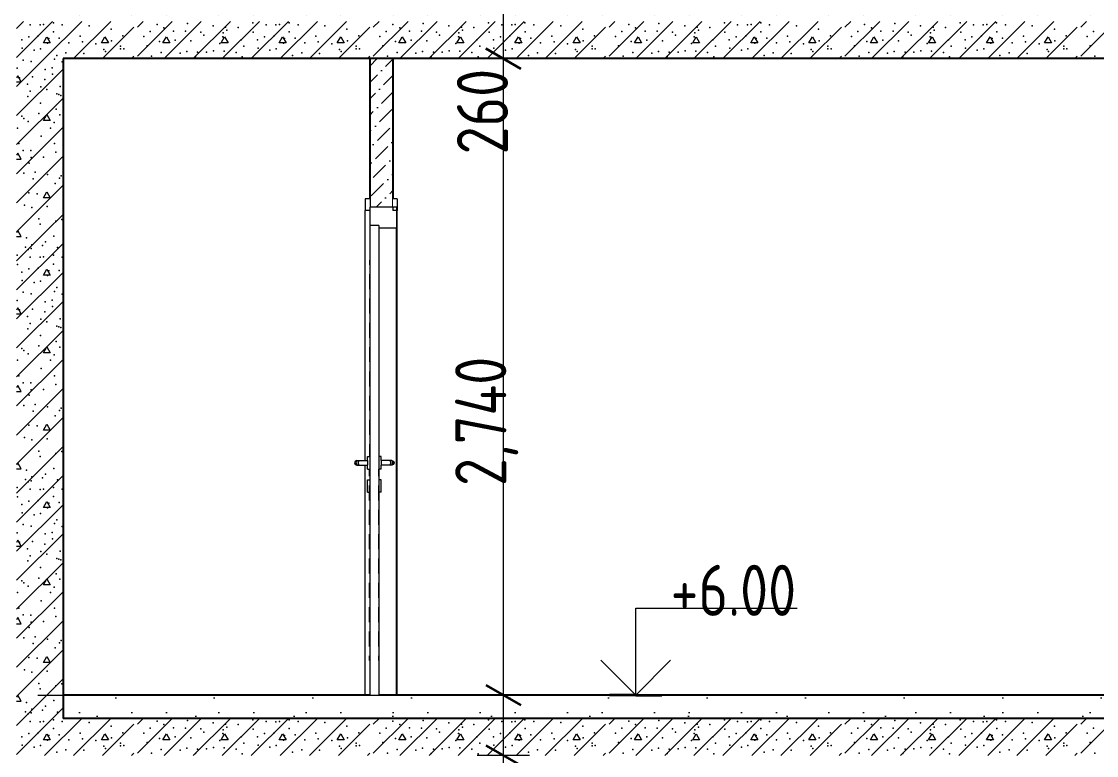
# Model space of a CAD drawing. Header units: millimetres. Extents: x 18162 to 7085488, y 72188 to 247925.
# Drawn here: x 3678250 to 3682878, y 100858 to 104018 of the extents above; entities that cross this region are included whole.
import ezdxf

# ---------------------------------------------------------------- set-up
doc = ezdxf.new("R2010")
doc.units = ezdxf.units.MM
doc.header["$MEASUREMENT"] = 0
doc.linetypes.add('Dot & Dashed', pattern=[670.277762, 317.5, -176.388889, 0, -176.388874])
doc.linetypes.add('Wipeout_Contour', pattern=[1000, 0, -1000])
doc.layers.add('Archicad Doors', color=7, linetype='Continuous')
doc.layers.add('Structural - Bearing', color=7, linetype='Continuous')
doc.styles.add('GENERATED_STYLE_3', font='', dxfattribs={"width": 0.8})
doc.styles.get('GENERATED_STYLE_3').set_extended_font_data('ISOCPEUR MON')
doc.dimstyles.new('GENERATED_STYLE__5', dxfattribs={"dimtxt": 220.000005, "dimasz": 114, "dimexe": 0.18, "dimexo": 150, "dimgap": 0, "dimtad": 1, "dimdec": 0, "dimzin": 0, "dimdsep": 46, "dimtxsty": 'GENERATED_STYLE_3', "dimblk": 'ARROWHEAD_2', "dimblk1": 'ARROWHEAD_2', "dimblk2": 'ARROWHEAD_2', "dimcen": 0.09, "dimclrd": 13, "dimclre": 13, "dimclrt": 13, "dimadec": 0, "dimazin": 0, "dimtfac": 1, "dimtdec": 4, "dimtmove": 0, "dimatfit": 3, "dimfxl": 1, "dimtolj": 1, "dimtzin": 0, "dimarcsym": 0})
pattern_1 = [(0, (3761974.7, 95118), (0, 779.423), [48.75, -401.25]), (0, (3762199.7, 95507.7), (0, 779.423), [48.75, -401.25]), (60, (3761974.7, 95118), (-675, 389.7114), [48.75, -401.25]), (60, (3762424.7, 95118), (-675, 389.7114), [48.75, -401.25]), (120, (3762023.5, 95118), (675, 389.7114), [48.75, -401.25]), (120, (3762473.5, 95118), (675, 389.7114), [48.75, -401.25]), (0, (3761974.73, 95193), (0, 150), [0, -150, 0, -225]), (45, (3762049.73, 95193), (-106.06602, 106.06602), [0, -112.5, 0, -187.5])]

# ---------------------------------------------------------------- blocks, each defined once
blk = doc.blocks.new('*X795', base_point=(3761974.7, 95118))
at = {"layer": 'Structural - Bearing', "color": 7, "linetype": 'Continuous', "lineweight": 9}
for p, q in [((3678229.1, 103862.8), (3678384.3, 104018)), ((3678229.1, 103987.8), (3678259.3, 104018)), ((3678349.3, 103858), (3678509.3, 104018)), ((3678474.3, 103858), (3678634.3, 104018)), ((3678599.3, 103858), (3678734.4, 103993.1)), ((3678749.5, 103993.1), (3678774.4, 104018)), ((3678749.5, 103868.1), (3678899.4, 104018)), ((3678864.4, 103858), (3679024.4, 104018)), ((3678989.4, 103858), (3679149.4, 104018)), ((3679114.4, 103858), (3679274.4, 104018)), ((3679239.4, 103858), (3679399.4, 104018)), ((3679364.4, 103858), (3679524.4, 104018)), ((3679489.4, 103858), (3679649.4, 104018)), ((3679614.4, 103858), (3679749.5, 103993.1)), ((3679764.7, 103993.1), (3679789.5, 104018)), ((3679764.7, 103868.1), (3679914.5, 104018)), ((3679879.5, 103858), (3680039.5, 104018)), ((3680004.5, 103858), (3680164.5, 104018)), ((3680129.5, 103858), (3680289.5, 104018)), ((3680254.5, 103858), (3680414.5, 104018)), ((3680379.5, 103858), (3680539.5, 104018)), ((3680504.5, 103858), (3680664.5, 104018)), ((3680629.5, 103858), (3680764.7, 103993.1)), ((3680779.8, 103993.1), (3680804.6, 104018)), ((3680779.8, 103868.1), (3680929.6, 104018)), ((3680894.6, 103858), (3681054.6, 104018)), ((3681019.6, 103858), (3681179.6, 104018)), ((3681144.6, 103858), (3681304.6, 104018)), ((3681269.6, 103858), (3681429.6, 104018)), ((3681394.6, 103858), (3681554.6, 104018)), ((3681519.6, 103858), (3681679.6, 104018)), ((3681644.6, 103858), (3681779.8, 103993.1)), ((3681794.9, 103993.1), (3681819.8, 104018)), ((3681794.9, 103868.1), (3681944.8, 104018)), ((3681909.8, 103858), (3682069.8, 104018)), ((3682034.8, 103858), (3682194.8, 104018)), ((3682159.8, 103858), (3682319.8, 104018)), ((3682284.8, 103858), (3682444.8, 104018)), ((3682409.8, 103858), (3682569.8, 104018)), ((3682534.8, 103858), (3682694.8, 104018)), ((3682659.8, 103858), (3682794.9, 103993.1)), ((3682810, 103993.1), (3682834.9, 104018)), ((3682810, 103868.1), (3682959.9, 104018)), ((3678344.3, 103925.5), (3678359.4, 103951.5)), ((3678359.4, 103951.5), (3678374.3, 103925.5)), ((3678594.3, 103925.5), (3678609.4, 103951.5)), ((3678609.4, 103951.5), (3678624.3, 103925.5)), ((3678859.4, 103925.5), (3678874.5, 103951.5)), ((3678874.5, 103951.5), (3678889.4, 103925.5)), ((3679109.4, 103925.5), (3679124.5, 103951.5)), ((3679124.5, 103951.5), (3679139.4, 103925.5)), ((3679359.4, 103925.5), (3679374.5, 103951.5)), ((3679374.5, 103951.5), (3679389.4, 103925.5)), ((3679609.4, 103925.5), (3679624.5, 103951.5)), ((3679624.5, 103951.5), (3679639.4, 103925.5)), ((3679874.5, 103925.5), (3679889.7, 103951.5)), ((3679889.7, 103951.5), (3679904.6, 103925.5)), ((3680124.5, 103925.5), (3680139.7, 103951.5)), ((3680139.7, 103951.5), (3680154.6, 103925.5)), ((3680374.5, 103925.5), (3680389.7, 103951.5)), ((3680389.7, 103951.5), (3680404.6, 103925.5)), ((3680624.5, 103925.5), (3680639.7, 103951.5)), ((3680639.7, 103951.5), (3680654.6, 103925.5)), ((3680889.7, 103925.5), (3680904.8, 103951.5)), ((3680904.8, 103951.5), (3680919.7, 103925.5)), ((3681139.7, 103925.5), (3681154.8, 103951.5)), ((3681154.8, 103951.5), (3681169.7, 103925.5)), ((3681389.7, 103925.5), (3681404.8, 103951.5)), ((3681404.8, 103951.5), (3681419.7, 103925.5)), ((3681639.7, 103925.5), (3681654.8, 103951.5)), ((3681654.8, 103951.5), (3681669.7, 103925.5)), ((3681904.8, 103925.5), (3681919.9, 103951.5)), ((3681919.9, 103951.5), (3681934.8, 103925.5)), ((3682154.8, 103925.5), (3682169.9, 103951.5)), ((3682169.9, 103951.5), (3682184.8, 103925.5)), ((3682404.8, 103925.5), (3682419.9, 103951.5)), ((3682419.9, 103951.5), (3682434.8, 103925.5)), ((3682654.8, 103925.5), (3682669.9, 103951.5)), ((3682669.9, 103951.5), (3682684.8, 103925.5)), ((3678374.3, 103925.5), (3678344.3, 103925.5)), ((3678624.3, 103925.5), (3678594.3, 103925.5)), ((3678889.4, 103925.5), (3678859.4, 103925.5)), ((3679139.4, 103925.5), (3679109.4, 103925.5)), ((3679389.4, 103925.5), (3679359.4, 103925.5)), ((3679639.4, 103925.5), (3679609.4, 103925.5)), ((3679904.6, 103925.5), (3679874.5, 103925.5)), ((3680154.6, 103925.5), (3680124.5, 103925.5)), ((3680404.6, 103925.5), (3680374.5, 103925.5)), ((3680654.6, 103925.5), (3680624.5, 103925.5)), ((3680919.7, 103925.5), (3680889.7, 103925.5)), ((3681169.7, 103925.5), (3681139.7, 103925.5)), ((3681419.7, 103925.5), (3681389.7, 103925.5)), ((3681669.7, 103925.5), (3681639.7, 103925.5)), ((3681934.8, 103925.5), (3681904.8, 103925.5)), ((3682184.8, 103925.5), (3682154.8, 103925.5)), ((3682434.8, 103925.5), (3682404.8, 103925.5)), ((3682684.8, 103925.5), (3682654.8, 103925.5)), ((3678724.3, 103858), (3678734.4, 103868.1)), ((3679739.4, 103858), (3679749.5, 103868.1)), ((3680754.5, 103858), (3680764.7, 103868.1)), ((3681769.6, 103858), (3681779.8, 103868.1)), ((3682784.8, 103858), (3682794.9, 103868.1))]:
    blk.add_line(p, q, dxfattribs=at)
for p in [(3678287.9, 104004), (3678330.2, 104003), (3678345.6, 104004.5), (3678387.4, 104012.2), (3678425.6, 104004), (3678541.1, 103999.8), (3678834.2, 104005.3), (3678863.4, 103990.8), (3678964.3, 104009.2), (3679075, 103998.9), (3679129, 103993.7), (3679183.1, 103992.1), (3679246.2, 104012.2), (3679303, 104004), (3679345.3, 104003), (3679360.8, 104004.5), (3679402.5, 104012.2), (3679440.8, 104004), (3679556.2, 103999.8), (3679849.4, 104005.3), (3679878.5, 103990.8), (3679979.4, 104009.2), (3680090.2, 103998.9), (3680144.1, 103993.7), (3680198.2, 103992.1), (3680261.3, 104012.2), (3680318.1, 104004), (3680360.4, 104003), (3680375.9, 104004.5), (3680417.6, 104012.2), (3680455.9, 104004), (3680571.4, 103999.8), (3680864.5, 104005.3), (3680893.7, 103990.8), (3680994.5, 104009.2), (3681105.3, 103998.9), (3681159.2, 103993.7), (3681213.3, 103992.1), (3681276.5, 104012.2), (3681333.2, 104004), (3681375.6, 104003), (3681391, 104004.5), (3681432.7, 104012.2), (3681471, 104004), (3681586.5, 103999.8), (3681879.6, 104005.3), (3681908.8, 103990.8), (3682009.7, 104009.2), (3682120.4, 103998.9), (3682174.4, 103993.7), (3682228.4, 103992.1), (3682291.6, 104012.2), (3682348.4, 104004), (3682390.7, 104003), (3682406.2, 104004.5), (3682447.9, 104012.2), (3682486.1, 104004), (3682601.6, 103999.8), (3678281.4, 103952.5), (3678322.6, 103956.4), (3678367.7, 103944.8), (3678388.1, 103973.7), (3678412.8, 103946.7), (3678502.8, 103954.4), (3678636.2, 103984.4), (3678687.1, 103956.4), (3678777.6, 103953.8), (3678804.6, 103975.3), (3678904.9, 103976.7), (3678956.6, 103976.3), (3679022.3, 103972.4), (3679035.2, 103959), (3679116.3, 103952.5), (3679118.2, 103969), (3679134.1, 103980.1), (3679248, 103972), (3679296.5, 103952.5), (3679337.8, 103956.4), (3679382.8, 103944.8), (3679403.2, 103973.7), (3679428, 103946.7), (3679517.9, 103954.4), (3679651.3, 103984.4), (3679702.2, 103956.4), (3679792.7, 103953.8), (3679819.7, 103975.3), (3679920, 103976.7), (3679971.8, 103976.3), (3680037.4, 103972.4), (3680050.4, 103959), (3680131.4, 103952.5), (3680133.3, 103969), (3680149.2, 103980.1), (3680263.1, 103972), (3680311.7, 103952.5), (3680352.9, 103956.4), (3680397.9, 103944.8), (3680418.3, 103973.7), (3680443.1, 103946.7), (3680533, 103954.4), (3680666.4, 103984.4), (3680717.3, 103956.4), (3680807.8, 103953.8), (3680834.9, 103975.3), (3680935.2, 103976.7), (3680986.9, 103976.3), (3681052.6, 103972.4), (3681065.5, 103959), (3681146.5, 103952.5), (3681148.4, 103969), (3681164.3, 103980.1), (3681278.2, 103972), (3681326.8, 103952.5), (3681368, 103956.4), (3681413.1, 103944.8), (3681433.5, 103973.7), (3681458.2, 103946.7), (3681548.1, 103954.4), (3681681.5, 103984.4), (3681732.4, 103956.4), (3681822.9, 103953.8), (3681850, 103975.3), (3681950.3, 103976.7), (3682002, 103976.3), (3682067.7, 103972.4), (3682080.6, 103959), (3682161.6, 103952.5), (3682163.5, 103969), (3682179.4, 103980.1), (3682293.3, 103972), (3682341.9, 103952.5), (3682383.1, 103956.4), (3682428.2, 103944.8), (3682448.6, 103973.7), (3682473.3, 103946.7), (3682563.3, 103954.4), (3682696.7, 103984.4), (3682747.6, 103956.4), (3682838.1, 103953.8), (3682865.1, 103975.3), (3678251.8, 103938.4), (3678253.5, 103903.2), (3678304.2, 103894.4), (3678331.8, 103900.4), (3678362.5, 103924.2), (3678454.5, 103925.5), (3678512.4, 103929.8), (3678570.7, 103922.4), (3678604.6, 103897.8), (3678638.1, 103934.5), (3678676.3, 103911.8), (3678676.5, 103900), (3678690.3, 103901), (3678790.6, 103913.3), (3678844.5, 103931.9), (3678912.1, 103937.7), (3678979.7, 103934.5), (3679104.3, 103922.6), (3679195.4, 103939), (3679207.7, 103911.3), (3679266.9, 103938.4), (3679268.6, 103903.2), (3679319.3, 103894.4), (3679347, 103900.4), (3679377.7, 103924.2), (3679469.6, 103925.5), (3679527.5, 103929.8), (3679585.9, 103922.4), (3679619.7, 103897.8), (3679653.2, 103934.5), (3679691.5, 103911.8), (3679691.6, 103900), (3679705.4, 103901), (3679805.7, 103913.3), (3679859.7, 103931.9), (3679927.3, 103937.7), (3679994.9, 103934.5), (3680119.4, 103922.6), (3680210.5, 103939), (3680222.8, 103911.3), (3680282, 103938.4), (3680283.8, 103903.2), (3680334.5, 103894.4), (3680362.1, 103900.4), (3680392.8, 103924.2), (3680484.7, 103925.5), (3680542.7, 103929.8), (3680601, 103922.4), (3680634.9, 103897.8), (3680668.4, 103934.5), (3680706.6, 103911.8), (3680706.7, 103900), (3680720.5, 103901), (3680820.8, 103913.3), (3680874.8, 103931.9), (3680942.4, 103937.7), (3681010, 103934.5), (3681134.5, 103922.6), (3681225.7, 103939), (3681237.9, 103911.3), (3681297.2, 103938.4), (3681298.9, 103903.2), (3681349.6, 103894.4), (3681377.2, 103900.4), (3681407.9, 103924.2), (3681499.8, 103925.5), (3681557.8, 103929.8), (3681616.1, 103922.4), (3681650, 103897.8), (3681683.5, 103934.5), (3681721.7, 103911.8), (3681721.9, 103900), (3681735.6, 103901), (3681835.9, 103913.3), (3681889.9, 103931.9), (3681957.5, 103937.7), (3682025.1, 103934.5), (3682149.6, 103922.6), (3682240.8, 103939), (3682253.1, 103911.3), (3682312.3, 103938.4), (3682314, 103903.2), (3682364.7, 103894.4), (3682392.3, 103900.4), (3682423, 103924.2), (3682515, 103925.5), (3682572.9, 103929.8), (3682631.2, 103922.4), (3682665.1, 103897.8), (3682698.6, 103934.5), (3682736.8, 103911.8), (3682737, 103900), (3682750.8, 103901), (3682851.1, 103913.3), (3678402, 103872.3), (3678441.5, 103882.4), (3678518.7, 103880.9), (3678611.4, 103888.6), (3678810.6, 103868.5), (3678852.1, 103884), (3678933, 103881.3), (3678961.7, 103889.4), (3678999.2, 103867), (3679008.4, 103885.5), (3679046.3, 103886.5), (3679076.3, 103892), (3679122.7, 103890.7), (3679173.8, 103885.2), (3679200.4, 103865.7), (3679417.2, 103872.3), (3679456.6, 103882.4), (3679533.8, 103880.9), (3679626.6, 103888.6), (3679825.8, 103868.5), (3679867.2, 103884), (3679948.1, 103881.3), (3679976.8, 103889.4), (3680014.3, 103867), (3680023.6, 103885.5), (3680061.4, 103886.5), (3680091.5, 103892), (3680137.8, 103890.7), (3680188.9, 103885.2), (3680215.5, 103865.7), (3680432.3, 103872.3), (3680471.7, 103882.4), (3680549, 103880.9), (3680641.7, 103888.6), (3680840.9, 103868.5), (3680882.3, 103884), (3680963.2, 103881.3), (3680992, 103889.4), (3681029.4, 103867), (3681038.7, 103885.5), (3681076.5, 103886.5), (3681106.6, 103892), (3681152.9, 103890.7), (3681204, 103885.2), (3681230.6, 103865.7), (3681447.4, 103872.3), (3681486.8, 103882.4), (3681564.1, 103880.9), (3681656.8, 103888.6), (3681856, 103868.5), (3681897.4, 103884), (3681978.3, 103881.3), (3682007.1, 103889.4), (3682044.5, 103867), (3682053.8, 103885.5), (3682091.7, 103886.5), (3682121.7, 103892), (3682168.1, 103890.7), (3682219.2, 103885.2), (3682245.7, 103865.7), (3682462.5, 103872.3), (3682502, 103882.4), (3682579.2, 103880.9), (3682671.9, 103888.6), (3682871.1, 103868.5)]:
    blk.add_point(p, dxfattribs=at)
blk = doc.blocks.new('*X988', base_point=(3761974.7, 95118))
at = {"layer": 'Structural - Bearing', "color": 7, "linetype": 'Continuous', "lineweight": 9}
for p, q in [((3678229.1, 100862.7), (3678384.3, 101018)), ((3678229.1, 100987.7), (3678259.3, 101018)), ((3678349.3, 100858), (3678509.3, 101018)), ((3678474.3, 100858), (3678634.3, 101018)), ((3678599.3, 100858), (3678734.4, 100993.1)), ((3678749.5, 100993.1), (3678774.4, 101018)), ((3678749.5, 100868.1), (3678899.4, 101018)), ((3678864.4, 100858), (3679024.4, 101018)), ((3678989.4, 100858), (3679149.4, 101018)), ((3679114.4, 100858), (3679274.4, 101018)), ((3679239.4, 100858), (3679399.4, 101018)), ((3679364.4, 100858), (3679524.4, 101018)), ((3679489.4, 100858), (3679649.4, 101018)), ((3679614.4, 100858), (3679749.5, 100993.1)), ((3679764.7, 100993.1), (3679789.6, 101018)), ((3679764.7, 100868.1), (3679914.6, 101018)), ((3679879.6, 100858), (3680039.6, 101018)), ((3680004.6, 100858), (3680164.6, 101018)), ((3680129.6, 100858), (3680289.6, 101018)), ((3680254.6, 100858), (3680414.6, 101018)), ((3680379.6, 100858), (3680539.6, 101018)), ((3680504.6, 100858), (3680664.6, 101018)), ((3680629.6, 100858), (3680764.7, 100993.1)), ((3680779.8, 100993.1), (3680804.7, 101018)), ((3680779.8, 100868.1), (3680929.7, 101018)), ((3680894.7, 100858), (3681054.7, 101018)), ((3681019.7, 100858), (3681179.7, 101018)), ((3681144.7, 100858), (3681304.7, 101018)), ((3681269.7, 100858), (3681429.7, 101018)), ((3681394.7, 100858), (3681554.7, 101018)), ((3681519.7, 100858), (3681679.7, 101018)), ((3681644.7, 100858), (3681779.8, 100993.1)), ((3681794.9, 100993.1), (3681819.8, 101018)), ((3681794.9, 100868.1), (3681944.8, 101018)), ((3681909.8, 100858), (3682069.8, 101018)), ((3682034.8, 100858), (3682194.8, 101018)), ((3682159.8, 100858), (3682319.8, 101018)), ((3682284.8, 100858), (3682444.8, 101018)), ((3682409.8, 100858), (3682569.8, 101018)), ((3682534.8, 100858), (3682694.8, 101018)), ((3682659.8, 100858), (3682794.9, 100993.1)), ((3682810, 100993.1), (3682834.9, 101018)), ((3682810, 100868.1), (3682959.9, 101018)), ((3678344.3, 100925.4), (3678359.4, 100951.4)), ((3678359.4, 100951.4), (3678374.3, 100925.4)), ((3678594.3, 100925.4), (3678609.4, 100951.4)), ((3678609.4, 100951.4), (3678624.3, 100925.4)), ((3678859.4, 100925.4), (3678874.5, 100951.4)), ((3678874.5, 100951.4), (3678889.4, 100925.4)), ((3679109.4, 100925.4), (3679124.5, 100951.4)), ((3679124.5, 100951.4), (3679139.4, 100925.4)), ((3679359.4, 100925.4), (3679374.5, 100951.4)), ((3679374.5, 100951.4), (3679389.4, 100925.4)), ((3679609.4, 100925.4), (3679624.5, 100951.4)), ((3679624.5, 100951.4), (3679639.4, 100925.4)), ((3679874.5, 100925.4), (3679889.7, 100951.4)), ((3679889.7, 100951.4), (3679904.6, 100925.4)), ((3680124.5, 100925.4), (3680139.7, 100951.4)), ((3680139.7, 100951.4), (3680154.6, 100925.4)), ((3680374.5, 100925.4), (3680389.7, 100951.4)), ((3680389.7, 100951.4), (3680404.6, 100925.4)), ((3680624.5, 100925.4), (3680639.7, 100951.4)), ((3680639.7, 100951.4), (3680654.6, 100925.4)), ((3680889.7, 100925.4), (3680904.8, 100951.4)), ((3680904.8, 100951.4), (3680919.7, 100925.4)), ((3681139.7, 100925.4), (3681154.8, 100951.4)), ((3681154.8, 100951.4), (3681169.7, 100925.4)), ((3681389.7, 100925.4), (3681404.8, 100951.4)), ((3681404.8, 100951.4), (3681419.7, 100925.4)), ((3681639.7, 100925.4), (3681654.8, 100951.4)), ((3681654.8, 100951.4), (3681669.7, 100925.4)), ((3681904.8, 100925.4), (3681919.9, 100951.4)), ((3681919.9, 100951.4), (3681934.8, 100925.4)), ((3682154.8, 100925.4), (3682169.9, 100951.4)), ((3682169.9, 100951.4), (3682184.8, 100925.4)), ((3682404.8, 100925.4), (3682419.9, 100951.4)), ((3682419.9, 100951.4), (3682434.8, 100925.4)), ((3682654.8, 100925.4), (3682669.9, 100951.4)), ((3682669.9, 100951.4), (3682684.8, 100925.4)), ((3678374.3, 100925.4), (3678344.3, 100925.4)), ((3678624.3, 100925.4), (3678594.3, 100925.4)), ((3678889.4, 100925.4), (3678859.4, 100925.4)), ((3679139.4, 100925.4), (3679109.4, 100925.4)), ((3679389.4, 100925.4), (3679359.4, 100925.4)), ((3679639.4, 100925.4), (3679609.4, 100925.4)), ((3679904.6, 100925.4), (3679874.5, 100925.4)), ((3680154.6, 100925.4), (3680124.5, 100925.4)), ((3680404.6, 100925.4), (3680374.5, 100925.4)), ((3680654.6, 100925.4), (3680624.5, 100925.4)), ((3680919.7, 100925.4), (3680889.7, 100925.4)), ((3681169.7, 100925.4), (3681139.7, 100925.4)), ((3681419.7, 100925.4), (3681389.7, 100925.4)), ((3681669.7, 100925.4), (3681639.7, 100925.4)), ((3681934.8, 100925.4), (3681904.8, 100925.4)), ((3682184.8, 100925.4), (3682154.8, 100925.4)), ((3682434.8, 100925.4), (3682404.8, 100925.4)), ((3682684.8, 100925.4), (3682654.8, 100925.4)), ((3678724.3, 100858), (3678734.4, 100868.1)), ((3679739.4, 100858), (3679749.5, 100868.1)), ((3680754.6, 100858), (3680764.7, 100868.1)), ((3681769.7, 100858), (3681779.8, 100868.1)), ((3682784.8, 100858), (3682794.9, 100868.1))]:
    blk.add_line(p, q, dxfattribs=at)
for p in [(3678287.9, 101004), (3678330.2, 101002.9), (3678345.6, 101004.4), (3678387.4, 101012.2), (3678425.6, 101004), (3678541.1, 100999.8), (3678636.2, 100984.4), (3678834.2, 101005.3), (3678863.4, 100990.8), (3678964.3, 101009.1), (3679075, 100998.8), (3679129, 100993.6), (3679134.1, 100980.1), (3679183.1, 100992.1), (3679246.2, 101012.1), (3679303, 101004), (3679345.3, 101002.9), (3679360.8, 101004.4), (3679402.5, 101012.2), (3679440.8, 101004), (3679556.2, 100999.8), (3679651.3, 100984.4), (3679849.4, 101005.3), (3679878.5, 100990.8), (3679979.4, 101009.1), (3680090.2, 100998.8), (3680144.1, 100993.6), (3680149.2, 100980.1), (3680198.2, 100992.1), (3680261.3, 101012.1), (3680318.1, 101004), (3680360.4, 101002.9), (3680375.9, 101004.4), (3680417.6, 101012.2), (3680455.9, 101004), (3680571.4, 100999.8), (3680666.4, 100984.4), (3680864.5, 101005.3), (3680893.7, 100990.8), (3680994.5, 101009.1), (3681105.3, 100998.8), (3681159.2, 100993.6), (3681164.3, 100980.1), (3681213.3, 100992.1), (3681276.5, 101012.1), (3681333.2, 101004), (3681375.6, 101002.9), (3681391, 101004.4), (3681432.7, 101012.2), (3681471, 101004), (3681586.5, 100999.8), (3681681.5, 100984.4), (3681879.6, 101005.3), (3681908.8, 100990.8), (3682009.7, 101009.1), (3682120.4, 100998.8), (3682174.4, 100993.6), (3682179.4, 100980.1), (3682228.4, 100992.1), (3682291.6, 101012.1), (3682348.4, 101004), (3682390.7, 101002.9), (3682406.2, 101004.4), (3682447.9, 101012.2), (3682486.1, 101004), (3682601.6, 100999.8), (3682696.7, 100984.4), (3678251.8, 100938.3), (3678281.4, 100952.5), (3678322.6, 100956.3), (3678367.7, 100944.7), (3678388.1, 100973.7), (3678412.8, 100946.6), (3678502.8, 100954.4), (3678638.1, 100934.4), (3678687.1, 100956.3), (3678777.6, 100953.8), (3678804.6, 100975.2), (3678844.5, 100931.9), (3678904.9, 100976.6), (3678912.1, 100937.7), (3678956.6, 100976.3), (3678979.7, 100934.4), (3679022.3, 100972.4), (3679035.2, 100958.9), (3679116.3, 100952.5), (3679118.2, 100968.9), (3679195.4, 100939), (3679248, 100972), (3679266.9, 100938.3), (3679296.5, 100952.5), (3679337.8, 100956.3), (3679382.8, 100944.7), (3679403.2, 100973.7), (3679428, 100946.6), (3679517.9, 100954.4), (3679653.2, 100934.4), (3679702.2, 100956.3), (3679792.7, 100953.8), (3679819.7, 100975.2), (3679859.7, 100931.9), (3679920, 100976.6), (3679927.3, 100937.7), (3679971.8, 100976.3), (3679994.9, 100934.4), (3680037.4, 100972.4), (3680050.4, 100958.9), (3680131.4, 100952.5), (3680133.3, 100968.9), (3680210.5, 100939), (3680263.1, 100972), (3680282, 100938.3), (3680311.7, 100952.5), (3680352.9, 100956.3), (3680397.9, 100944.7), (3680418.3, 100973.7), (3680443.1, 100946.6), (3680533, 100954.4), (3680668.4, 100934.4), (3680717.3, 100956.3), (3680807.8, 100953.8), (3680834.9, 100975.2), (3680874.8, 100931.9), (3680935.2, 100976.6), (3680942.4, 100937.7), (3680986.9, 100976.3), (3681010, 100934.4), (3681052.6, 100972.4), (3681065.5, 100958.9), (3681146.5, 100952.5), (3681148.4, 100968.9), (3681225.7, 100939), (3681278.2, 100972), (3681297.2, 100938.3), (3681326.8, 100952.5), (3681368, 100956.3), (3681413.1, 100944.7), (3681433.5, 100973.7), (3681458.2, 100946.6), (3681548.1, 100954.4), (3681683.5, 100934.4), (3681732.4, 100956.3), (3681822.9, 100953.8), (3681850, 100975.2), (3681889.9, 100931.9), (3681950.3, 100976.6), (3681957.5, 100937.7), (3682002, 100976.3), (3682025.1, 100934.4), (3682067.7, 100972.4), (3682080.6, 100958.9), (3682161.6, 100952.5), (3682163.5, 100968.9), (3682240.8, 100939), (3682293.3, 100972), (3682312.3, 100938.3), (3682341.9, 100952.5), (3682383.1, 100956.3), (3682428.2, 100944.7), (3682448.6, 100973.7), (3682473.3, 100946.6), (3682563.3, 100954.4), (3682698.6, 100934.4), (3682747.6, 100956.3), (3682838.1, 100953.8), (3682865.1, 100975.2), (3678253.5, 100903.2), (3678304.2, 100894.3), (3678331.8, 100900.4), (3678362.5, 100924.1), (3678454.5, 100925.4), (3678512.4, 100929.7), (3678570.7, 100922.4), (3678604.6, 100897.7), (3678611.4, 100888.6), (3678676.3, 100911.7), (3678676.5, 100900), (3678690.3, 100900.9), (3678790.6, 100913.3), (3678961.7, 100889.4), (3679008.4, 100885.5), (3679046.3, 100886.4), (3679076.3, 100891.9), (3679104.3, 100922.5), (3679122.7, 100890.7), (3679207.7, 100911.3), (3679268.6, 100903.2), (3679319.3, 100894.3), (3679347, 100900.4), (3679377.7, 100924.1), (3679469.6, 100925.4), (3679527.5, 100929.7), (3679585.9, 100922.4), (3679619.7, 100897.7), (3679626.6, 100888.6), (3679691.5, 100911.7), (3679691.6, 100900), (3679705.4, 100900.9), (3679805.7, 100913.3), (3679976.8, 100889.4), (3680023.6, 100885.5), (3680061.4, 100886.4), (3680091.5, 100891.9), (3680119.4, 100922.5), (3680137.8, 100890.7), (3680222.8, 100911.3), (3680283.8, 100903.2), (3680334.5, 100894.3), (3680362.1, 100900.4), (3680392.8, 100924.1), (3680484.7, 100925.4), (3680542.7, 100929.7), (3680601, 100922.4), (3680634.9, 100897.7), (3680641.7, 100888.6), (3680706.6, 100911.7), (3680706.7, 100900), (3680720.5, 100900.9), (3680820.8, 100913.3), (3680992, 100889.4), (3681038.7, 100885.5), (3681076.5, 100886.4), (3681106.6, 100891.9), (3681134.5, 100922.5), (3681152.9, 100890.7), (3681237.9, 100911.3), (3681298.9, 100903.2), (3681349.6, 100894.3), (3681377.2, 100900.4), (3681407.9, 100924.1), (3681499.8, 100925.4), (3681557.8, 100929.7), (3681616.1, 100922.4), (3681650, 100897.7), (3681656.8, 100888.6), (3681721.7, 100911.7), (3681721.9, 100900), (3681735.6, 100900.9), (3681835.9, 100913.3), (3682007.1, 100889.4), (3682053.8, 100885.5), (3682091.7, 100886.4), (3682121.7, 100891.9), (3682149.6, 100922.5), (3682168.1, 100890.7), (3682253.1, 100911.3), (3682314, 100903.2), (3682364.7, 100894.3), (3682392.3, 100900.4), (3682423, 100924.1), (3682515, 100925.4), (3682572.9, 100929.7), (3682631.2, 100922.4), (3682665.1, 100897.7), (3682671.9, 100888.6), (3682736.8, 100911.7), (3682737, 100900), (3682750.8, 100900.9), (3682851.1, 100913.3), (3678402, 100872.3), (3678441.5, 100882.4), (3678518.7, 100880.8), (3678810.6, 100868.5), (3678852.1, 100883.9), (3678933, 100881.3), (3678999.2, 100866.9), (3679173.8, 100885.2), (3679200.4, 100865.7), (3679417.2, 100872.3), (3679456.6, 100882.4), (3679533.8, 100880.8), (3679825.8, 100868.5), (3679867.2, 100883.9), (3679948.1, 100881.3), (3680014.3, 100866.9), (3680188.9, 100885.2), (3680215.5, 100865.7), (3680432.3, 100872.3), (3680471.7, 100882.4), (3680549, 100880.8), (3680840.9, 100868.5), (3680882.3, 100883.9), (3680963.2, 100881.3), (3681029.4, 100866.9), (3681204, 100885.2), (3681230.6, 100865.7), (3681447.4, 100872.3), (3681486.8, 100882.4), (3681564.1, 100880.8), (3681856, 100868.5), (3681897.4, 100883.9), (3681978.3, 100881.3), (3682044.5, 100866.9), (3682219.2, 100885.2), (3682245.7, 100865.7), (3682462.5, 100872.3), (3682502, 100882.4), (3682579.2, 100880.8), (3682871.1, 100868.5)]:
    blk.add_point(p, dxfattribs=at)
blk = doc.blocks.new('*X990', base_point=(3761974.7, 95118))
at = {"layer": 'Structural - Bearing', "color": 7, "linetype": 'Continuous', "lineweight": 9}
for p, q in [((3678229.1, 103737.8), (3678349.3, 103858)), ((3678229.1, 103612.8), (3678429.1, 103812.8)), ((3678234.4, 103784.8), (3678229.1, 103775.5)), ((3678229.1, 103758.8), (3678249.5, 103758.8)), ((3678249.5, 103758.8), (3678234.4, 103784.8)), ((3678229.1, 103487.8), (3678429.1, 103687.8)), ((3678344.3, 103592.2), (3678359.4, 103618.2)), ((3678359.4, 103618.2), (3678374.3, 103592.1)), ((3678374.3, 103592.1), (3678344.3, 103592.2)), ((3678229.1, 103362.8), (3678429.1, 103562.8)), ((3678234.4, 103451.5), (3678229.1, 103442.2)), ((3678229.1, 103237.8), (3678429.1, 103437.8)), ((3678249.5, 103425.5), (3678234.4, 103451.5)), ((3678229.1, 103425.5), (3678249.5, 103425.5)), ((3678234.4, 103118.1), (3678429.1, 103312.8)), ((3678344.3, 103258.8), (3678359.4, 103284.8)), ((3678374.3, 103258.8), (3678344.3, 103258.8)), ((3678359.4, 103284.8), (3678374.3, 103258.8)), ((3678359.4, 103118.1), (3678429.1, 103187.8)), ((3678229.1, 102987.8), (3678359.4, 103118.1)), ((3678229.1, 103112.8), (3678234.4, 103118.1)), ((3678234.4, 103118.1), (3678229.1, 103108.8)), ((3678249.5, 103092.1), (3678234.4, 103118.1)), ((3678229.1, 103092.1), (3678249.5, 103092.1)), ((3678229.1, 102862.8), (3678429.1, 103062.8)), ((3678229.1, 102737.8), (3678429.1, 102937.8)), ((3678344.3, 102925.5), (3678359.4, 102951.5)), ((3678374.3, 102925.4), (3678344.3, 102925.5)), ((3678359.4, 102951.5), (3678374.3, 102925.4)), ((3678229.1, 102612.8), (3678429.1, 102812.8)), ((3678234.4, 102784.8), (3678229.1, 102775.5)), ((3678249.5, 102758.8), (3678234.4, 102784.8)), ((3678229.1, 102758.8), (3678249.5, 102758.8)), ((3678229.1, 102487.8), (3678429.1, 102687.8)), ((3678344.3, 102592.1), (3678359.4, 102618.1)), ((3678359.4, 102618.1), (3678374.3, 102592.1)), ((3678229.1, 102362.8), (3678429.1, 102562.8)), ((3678374.3, 102592.1), (3678344.3, 102592.1)), ((3678234.4, 102451.5), (3678229.1, 102442.1)), ((3678229.1, 102237.8), (3678429.1, 102437.8)), ((3678229.1, 102425.4), (3678249.5, 102425.5)), ((3678249.5, 102425.5), (3678234.4, 102451.5)), ((3678234.4, 102118.1), (3678429.1, 102312.8)), ((3678344.3, 102258.8), (3678359.4, 102284.8)), ((3678359.4, 102284.8), (3678374.3, 102258.8)), ((3678374.3, 102258.8), (3678344.3, 102258.8)), ((3678359.4, 102118.1), (3678429.1, 102187.8)), ((3678229.1, 101987.8), (3678359.4, 102118.1)), ((3678229.1, 102112.8), (3678234.4, 102118.1)), ((3678234.4, 102118.1), (3678229.1, 102108.8)), ((3678229.1, 102092.1), (3678249.5, 102092.1)), ((3678249.5, 102092.1), (3678234.4, 102118.1)), ((3678229.1, 101862.8), (3678429.1, 102062.8)), ((3678344.3, 101925.5), (3678359.4, 101951.5)), ((3678359.4, 101951.5), (3678374.3, 101925.4)), ((3678229.1, 101737.8), (3678429.1, 101937.8)), ((3678374.3, 101925.4), (3678344.3, 101925.5)), ((3678229.1, 101612.8), (3678429.1, 101812.8)), ((3678234.4, 101784.8), (3678229.1, 101775.5)), ((3678249.5, 101758.8), (3678234.4, 101784.8)), ((3678229.1, 101758.8), (3678249.5, 101758.8)), ((3678229.1, 101487.8), (3678429.1, 101687.8)), ((3678344.3, 101592.1), (3678359.4, 101618.1)), ((3678374.3, 101592.1), (3678344.3, 101592.1)), ((3678359.4, 101618.1), (3678374.3, 101592.1)), ((3678229.1, 101362.8), (3678429.1, 101562.8)), ((3678234.4, 101451.5), (3678229.1, 101442.1)), ((3678249.5, 101425.5), (3678234.4, 101451.5)), ((3678229.1, 101237.8), (3678429.1, 101437.8)), ((3678229.1, 101425.4), (3678249.5, 101425.5)), ((3678234.4, 101118.1), (3678429.1, 101312.8)), ((3678344.3, 101258.8), (3678359.4, 101284.8)), ((3678374.3, 101258.8), (3678344.3, 101258.8)), ((3678359.4, 101284.8), (3678374.3, 101258.8)), ((3678359.4, 101118.1), (3678429.1, 101187.8)), ((3678229.1, 101112.7), (3678234.4, 101118.1)), ((3678234.4, 101118.1), (3678229.1, 101108.8)), ((3678249.5, 101092.1), (3678234.4, 101118.1)), ((3678259.3, 101018), (3678359.4, 101118.1)), ((3678229.1, 101092.1), (3678249.5, 101092.1)), ((3678384.3, 101018), (3678429.1, 101062.7))]:
    blk.add_line(p, q, dxfattribs=at)
for p in [(3678256.9, 103852.1), (3678392, 103856.1), (3678231.3, 103816.6), (3678292, 103845.5), (3678352.5, 103811.7), (3678382.6, 103818.2), (3678426, 103843.8), (3678241.5, 103776.1), (3678298.2, 103780), (3678350.3, 103768.1), (3678383.1, 103791.6), (3678276.3, 103747.8), (3678287.4, 103717.8), (3678333.6, 103736.6), (3678360, 103724.6), (3678416.6, 103737.5), (3678277.7, 103695.4), (3678332.1, 103666.8), (3678402.8, 103706.3), (3678411, 103703.6), (3678419.8, 103700.1), (3678325.2, 103621.6), (3678399.5, 103640), (3678415.2, 103616.6), (3678251, 103610.4), (3678260.8, 103601), (3678279.5, 103587.4), (3678390.5, 103582.6), (3678232.8, 103559.4), (3678334.3, 103524.1), (3678375, 103559.5), (3678239, 103493), (3678391.7, 103492.9), (3678257.5, 103463.1), (3678290, 103462.1), (3678292, 103432.2), (3678345.6, 103434.3), (3678398.2, 103455.9), (3678283.6, 103408.7), (3678260.7, 103364.7), (3678300.8, 103340), (3678309.1, 103369.2), (3678362.6, 103358.6), (3678413.8, 103343.6), (3678421.4, 103353.3), (3678395.7, 103321), (3678282.3, 103279.7), (3678317.8, 103276.7), (3678263.7, 103227.2), (3678295.2, 103217.5), (3678295.2, 103217.5), (3678361.1, 103221), (3678325.6, 103168.5), (3678398.1, 103158.2), (3678423.5, 103166.2), (3678330.2, 103145.3), (3678272.5, 103086.4), (3678353.5, 103069.7), (3678389.6, 103094.1), (3678266.8, 103046.2), (3678279.2, 103036.9), (3678292.6, 103041), (3678294.7, 103057), (3678340.6, 103053), (3678404.6, 103044.9), (3678231.1, 103012.1), (3678232.8, 102972), (3678287.9, 103004), (3678330.2, 103002.9), (3678345.6, 103004.5), (3678387.4, 103012.2), (3678388.1, 102973.7), (3678425.6, 103004), (3678251.8, 102938.3), (3678281.4, 102952.5), (3678322.6, 102956.4), (3678362.5, 102924.2), (3678367.7, 102944.8), (3678412.8, 102946.7), (3678253.5, 102903.2), (3678304.2, 102894.3), (3678331.8, 102900.4), (3678256.9, 102852.1), (3678292, 102845.5), (3678392, 102856.1), (3678402, 102872.3), (3678426, 102843.8), (3678231.3, 102816.6), (3678352.5, 102811.7), (3678382.6, 102818.1), (3678383.1, 102791.5), (3678241.5, 102776.1), (3678276.3, 102747.8), (3678298.2, 102779.9), (3678333.6, 102736.6), (3678350.3, 102768), (3678416.6, 102737.4), (3678277.7, 102695.4), (3678287.4, 102717.8), (3678360, 102724.6), (3678402.8, 102706.2), (3678411, 102703.6), (3678419.8, 102700.1), (3678332.1, 102666.8), (3678251, 102610.4), (3678260.8, 102600.9), (3678325.2, 102621.6), (3678399.5, 102640), (3678415.2, 102616.6), (3678232.8, 102559.4), (3678279.5, 102587.4), (3678375, 102559.5), (3678390.5, 102582.6), (3678334.3, 102524.1), (3678239, 102493), (3678257.5, 102463.1), (3678290, 102462.1), (3678391.7, 102492.9), (3678292, 102432.2), (3678345.6, 102434.3), (3678398.2, 102455.9), (3678283.6, 102408.7), (3678309.1, 102369.2), (3678260.7, 102364.7), (3678300.8, 102340), (3678362.6, 102358.5), (3678395.7, 102320.9), (3678413.8, 102343.6), (3678421.4, 102353.2), (3678282.3, 102279.7), (3678317.8, 102276.6), (3678263.7, 102227.2), (3678295.2, 102217.5), (3678295.2, 102217.5), (3678361.1, 102221), (3678325.6, 102168.5), (3678330.2, 102145.3), (3678398.1, 102158.2), (3678423.5, 102166.2), (3678389.6, 102094.1), (3678266.8, 102046.2), (3678272.5, 102086.4), (3678294.7, 102057), (3678340.6, 102052.9), (3678353.5, 102069.7), (3678404.6, 102044.9), (3678231.1, 102012.1), (3678279.2, 102036.9), (3678287.9, 102004), (3678292.6, 102041), (3678330.2, 102002.9), (3678345.6, 102004.5), (3678387.4, 102012.2), (3678425.6, 102004), (3678232.8, 101972), (3678281.4, 101952.5), (3678322.6, 101956.3), (3678388.1, 101973.7), (3678251.8, 101938.3), (3678362.5, 101924.2), (3678367.7, 101944.8), (3678412.8, 101946.7), (3678253.5, 101903.2), (3678304.2, 101894.3), (3678331.8, 101900.4), (3678402, 101872.3), (3678231.3, 101816.6), (3678256.9, 101852), (3678292, 101845.5), (3678352.5, 101811.7), (3678382.6, 101818.1), (3678392, 101856.1), (3678426, 101843.8), (3678241.5, 101776.1), (3678298.2, 101779.9), (3678350.3, 101768), (3678383.1, 101791.5), (3678276.3, 101747.7), (3678333.6, 101736.5), (3678360, 101724.6), (3678416.6, 101737.4), (3678277.7, 101695.4), (3678287.4, 101717.8), (3678402.8, 101706.2), (3678411, 101703.6), (3678419.8, 101700), (3678332.1, 101666.8), (3678399.5, 101640), (3678251, 101610.4), (3678260.8, 101600.9), (3678279.5, 101587.4), (3678325.2, 101621.5), (3678390.5, 101582.6), (3678415.2, 101616.6), (3678232.8, 101559.4), (3678375, 101559.5), (3678239, 101493), (3678334.3, 101524.1), (3678391.7, 101492.9), (3678257.5, 101463.1), (3678290, 101462.1), (3678398.2, 101455.9), (3678283.6, 101408.7), (3678292, 101432.2), (3678345.6, 101434.2), (3678260.7, 101364.7), (3678309.1, 101369.2), (3678362.6, 101358.5), (3678421.4, 101353.2), (3678300.8, 101340), (3678395.7, 101320.9), (3678413.8, 101343.6), (3678282.3, 101279.7), (3678317.8, 101276.6), (3678263.7, 101227.2), (3678295.2, 101217.4), (3678295.2, 101217.4), (3678361.1, 101221), (3678325.6, 101168.5), (3678423.5, 101166.1), (3678330.2, 101145.3), (3678398.1, 101158.2), (3678272.5, 101086.4), (3678389.6, 101094.1), (3678266.8, 101046.2), (3678279.2, 101036.9), (3678292.6, 101041), (3678294.7, 101057), (3678340.6, 101052.9), (3678353.5, 101069.7), (3678404.6, 101044.8)]:
    blk.add_point(p, dxfattribs=at)
blk = doc.blocks.new('*D1087', base_point=(3761974.7, 95118))
at = {"color": 12, "linetype": 'Continuous', "lineweight": 35}
for p, q in [((3680249.8, 100901.3), (3680399.8, 100814.7)), ((3680249.8, 98161.3), (3680399.8, 98074.7))]:
    blk.add_line(p, q, dxfattribs=at)
at = {"color": 13, "linetype": 'Continuous', "lineweight": 13}
for p, q in [((3680437.3, 100858), (3680212.3, 100858)), ((3680324.8, 98118), (3680324.8, 100858)), ((3680437.3, 98118), (3680212.3, 98118)), ((3680324.8, 97858), (3680324.8, 98118))]:
    blk.add_line(p, q, dxfattribs=at)
at = {"color": 13, "lineweight": 13, "char_height": 220, "attachment_point": 7, "rotation": 90, "style": 'GENERATED_STYLE_3'}
for s, insert in [('\\A1;{\\pql;\\fISOCPEUR MON|b0|i0|c0|p0;\\W0.800000;260}', (3680344.7, 100445.8)), ('\\A1;{\\pql;\\fISOCPEUR MON|b0|i0|c0|p0;\\W0.800000;2,740}', (3680388.6, 99018.2))]:
    blk.add_mtext(s, dxfattribs=dict(at, insert=insert))
blk = doc.blocks.new('ARROWHEAD_2')
at = {"color": 0, "linetype": 'Continuous', "lineweight": 0}
for p, q in [((-0.378, -0.655), (0.378, 0.655)), ((0, 0), (-1, 0))]:
    blk.add_line(p, q, dxfattribs=at)
blk = doc.blocks.new('*D1088', base_point=(3761974.7, 95118))
at = {"color": 12, "linetype": 'Continuous', "lineweight": 35}
for p, q in [((3680249.8, 101161.3), (3680399.8, 101074.7)), ((3680249.8, 100901.3), (3680399.8, 100814.7))]:
    blk.add_line(p, q, dxfattribs=at)
at = {"color": 13, "linetype": 'Continuous', "lineweight": 13}
blk.add_line((3680324.8, 100858), (3680324.8, 101118), dxfattribs=at)
blk = doc.blocks.new('*D1089', base_point=(3761974.7, 95118))
at = {"color": 12, "linetype": 'Continuous', "lineweight": 35}
for p, q in [((3680249.8, 103901.3), (3680399.8, 103814.7)), ((3680249.8, 101161.3), (3680399.8, 101074.7))]:
    blk.add_line(p, q, dxfattribs=at)
at = {"color": 13, "linetype": 'Continuous', "lineweight": 13}
for p, q in [((3680437.3, 103858), (3680212.3, 103858)), ((3680324.8, 101118), (3680324.8, 103858)), ((3680437.3, 101118), (3680212.3, 101118)), ((3680324.8, 100858), (3680324.8, 101118))]:
    blk.add_line(p, q, dxfattribs=at)
at = {"color": 13, "lineweight": 13, "char_height": 220, "attachment_point": 7, "rotation": 90, "style": 'GENERATED_STYLE_3'}
for s, insert in [('\\A1;{\\pql;\\fISOCPEUR MON|b0|i0|c0|p0;\\W0.800000;260}', (3680344.7, 103445.8)), ('\\A1;{\\pql;\\fISOCPEUR MON|b0|i0|c0|p0;\\W0.800000;2,740}', (3680388.6, 102018.2))]:
    blk.add_mtext(s, dxfattribs=dict(at, insert=insert))
blk = doc.blocks.new('*D1090', base_point=(3761974.7, 95118))
at = {"color": 12, "linetype": 'Continuous', "lineweight": 35}
for p, q in [((3680249.8, 104161.3), (3680399.8, 104074.7)), ((3680249.8, 103901.3), (3680399.8, 103814.7))]:
    blk.add_line(p, q, dxfattribs=at)
at = {"color": 13, "linetype": 'Continuous', "lineweight": 13}
blk.add_line((3680324.8, 103858), (3680324.8, 104118), dxfattribs=at)
blk = doc.blocks.new('*D1091', base_point=(3761974.7, 95118))
at = {"color": 12, "linetype": 'Continuous', "lineweight": 35}
for p, q in [((3680249.8, 106901.3), (3680399.8, 106814.7)), ((3680249.8, 104161.3), (3680399.8, 104074.7))]:
    blk.add_line(p, q, dxfattribs=at)
at = {"color": 13, "linetype": 'Continuous', "lineweight": 13}
for p, q in [((3680437.3, 106858), (3680212.3, 106858)), ((3680324.8, 104118), (3680324.8, 106858)), ((3680437.3, 104118), (3680212.3, 104118)), ((3680324.8, 103858), (3680324.8, 104118))]:
    blk.add_line(p, q, dxfattribs=at)
at = {"color": 13, "lineweight": 13, "char_height": 220, "attachment_point": 7, "rotation": 90, "style": 'GENERATED_STYLE_3'}
for s, insert in [('\\A1;{\\pql;\\fISOCPEUR MON|b0|i0|c0|p0;\\W0.800000;260}', (3680344.7, 106445.8)), ('\\A1;{\\pql;\\fISOCPEUR MON|b0|i0|c0|p0;\\W0.800000;2,740}', (3680388.6, 105018.2))]:
    blk.add_mtext(s, dxfattribs=dict(at, insert=insert))

msp = doc.modelspace()

# ---------------------------------------------------------------- hatches: boundary and pattern name
at = {"layer": 'Structural - Bearing', "linetype": 'Continuous', "lineweight": 9}
h = msp.add_hatch(dxfattribs=at)
h.set_pattern_fill('Lightweight_Concrete_0003', style=0, pattern_type=2)
h.set_pattern_definition(pattern_1)
h.paths.add_polyline_path([(3683229.1, 104118), (3678429.1, 104118), (3678429.1, 104018), (3683229.1, 104018)])
h = msp.add_hatch(dxfattribs=at)
h.set_pattern_fill('Dot___Dashed_0003', style=0, pattern_type=2)
h.set_pattern_definition([(45, (3761974.73, 95118.01), (-70.71068, 70.71068), [75, -25, 0, -25]), (45, (3761983.57, 95197.56), (-70.71068, 70.71068), [75, -25, 0, -25])])
h.paths.add_polyline_path([(3679749.1, 103858), (3679749.1, 103218), (3679849.1, 103218), (3679849.1, 103858)])
h = msp.add_hatch(dxfattribs=at)
h.set_pattern_fill('Lightweight_Concrete_0003', style=0, pattern_type=2)
h.set_pattern_definition(pattern_1)
h.paths.add_polyline_path([(3678429.1, 101018), (3683229.1, 101018), (3683229.1, 101118), (3678429.1, 101118)])

# ---------------------------------------------------------------- linework, layer by layer
at = {"color": 13, "linetype": 'Continuous', "lineweight": 13}
for p, q in [((3680894.6, 101118), (3680894.6, 101493)), ((3680894.6, 101493), (3681589.1, 101493)), ((3680894.6, 101118), (3680744.6, 101268)), ((3681044.6, 101268), (3680894.6, 101118))]:
    msp.add_line(p, q, dxfattribs=at)
at = {"color": 12, "linetype": 'Continuous', "lineweight": 35}
for q in [(3680782.1, 101118), (3681007.1, 101118)]:
    msp.add_line((3680894.6, 101118), q, dxfattribs=at)
at = {"layer": 'Archicad Doors', "color": 7, "linetype": 'Continuous', "lineweight": 9}
for p, q in [((3679687, 102125.1), (3679684.1, 102118)), ((3679684.1, 102118), (3679687, 102110.9)), ((3679688.5, 102125.1), (3679685.8, 102118)), ((3679685.8, 102118), (3679688.5, 102110.9)), ((3679694.1, 102128), (3679687, 102125.1)), ((3679687, 102110.9), (3679694.1, 102108)), ((3679693.4, 102125.1), (3679691.2, 102118)), ((3679691.2, 102118), (3679693.4, 102110.9)), ((3679694.1, 102128), (3679695.2, 102128)), ((3679694.1, 102108), (3679695.2, 102108)), ((3679695.2, 102128), (3679698.4, 102128)), ((3679695.2, 102108), (3679698.4, 102108)), ((3679698.4, 102128), (3679703.3, 102128)), ((3679698.4, 102108), (3679703.3, 102108)), ((3679700.6, 102125.1), (3679699.4, 102118)), ((3679699.4, 102118), (3679700.6, 102110.9)), ((3679703.3, 102128), (3679709.1, 102128)), ((3679703.3, 102108), (3679709.1, 102108)), ((3679834.8, 102128), (3679829.1, 102128)), ((3679834.8, 102108), (3679829.1, 102108)), ((3679839.7, 102128), (3679834.8, 102128)), ((3679839.7, 102108), (3679834.8, 102108)), ((3679837.6, 102125.1), (3679838.7, 102118)), ((3679838.7, 102118), (3679837.6, 102110.9)), ((3679842.9, 102128), (3679839.7, 102128)), ((3679842.9, 102108), (3679839.7, 102108)), ((3679844.1, 102128), (3679842.9, 102128)), ((3679844.1, 102108), (3679842.9, 102108)), ((3679844.1, 102128), (3679851.1, 102125.1)), ((3679851.1, 102110.9), (3679844.1, 102108)), ((3679844.8, 102125.1), (3679846.9, 102118)), ((3679846.9, 102118), (3679844.8, 102110.9)), ((3679849.6, 102125.1), (3679852.3, 102118)), ((3679852.3, 102118), (3679849.6, 102110.9)), ((3679851.1, 102125.1), (3679854.1, 102118)), ((3679854.1, 102118), (3679851.1, 102110.9))]:
    msp.add_line(p, q, dxfattribs=at)
at = {"layer": 'Structural - Bearing', "color": 7, "linetype": 'Continuous', "lineweight": 25}
for p, q in [((3679749.1, 103858), (3678429.1, 103858)), ((3678429.1, 103858), (3678429.1, 101118)), ((3679849.1, 103858), (3679749.1, 103858)), ((3683229.1, 103858), (3679849.1, 103858)), ((3678429.1, 101118), (3678429.1, 101018)), ((3683229.1, 101018), (3678429.1, 101018))]:
    msp.add_line(p, q, dxfattribs=at)
at = {"layer": 'Structural - Bearing', "color": 7, "linetype": 'Continuous', "lineweight": 25, "flags": 128}
for points in [[(3679749.1, 103858), (3679749.1, 103255), (3679749.1, 103218)], [(3679849.1, 103858), (3679849.1, 103255), (3679849.1, 103218)], [(3683229.1, 101118), (3679789.1, 101118), (3679749.1, 101118), (3678429.1, 101118)]]:
    msp.add_lwpolyline(points, dxfattribs=at)

# ---------------------------------------------------------------- block references
at = {"layer": 'Structural - Bearing', "lineweight": 0}
for name in ['*X795', '*X990', '*X988']:
    msp.add_blockref(name, (3761974.7, 95118), dxfattribs=at)

# ---------------------------------------------------------------- texts
at = {"color": 13, "lineweight": 13, "insert": (3681044.6, 101459.1), "char_height": 220, "attachment_point": 7, "style": 'GENERATED_STYLE_3'}
msp.add_mtext('\\A1;{\\pql;\\fISOCPEUR MON|b0|i0|c0|p0;\\W0.800000;+6.00}', dxfattribs=at)

# ---------------------------------------------------------------- dimensions: what is measured, and where the dimension line sits
at = {"color": 13, "linetype": 'Continuous', "lineweight": 13}
for base, p1, p2, picture, middle in [((3680324.8, 106858), (3676329.1, 104118), (3674429.1, 106858), '*D1091', (3680170.8, 105386.7)), ((3680324.8, 104118), (3674429.1, 103858), (3676329.1, 104118), '*D1090', (3680170.8, 103696.9)), ((3680324.8, 100858), (3676329.1, 98118), (3674429.1, 100858), '*D1087', (3680170.8, 99386.7))]:
    dim = msp.add_linear_dim(base=base, p1=p1, p2=p2, angle=90, dimstyle='GENERATED_STYLE__5', dxfattribs=at)
    dim.commit()
    dim.dimension.update_dxf_attribs({"geometry": picture, "text_midpoint": middle, "dimtype": 160, "text_rotation": 90})

# ---------------------------------------------------------------- next in the draw order: wipeouts: each hides what was drawn before it
at = {"color": 254, "linetype": 'Wipeout_Contour', "lineweight": 0, "ltscale": 14724749.03123008}
msp.add_wipeout([(3679730.1, 103205), (3679749.1, 103205), (3679749.1, 103255), (3679730.1, 103255)], dxfattribs=at).dxf.layer = 'Archicad Doors'
at = {"color": 254, "linetype": 'Wipeout_Contour', "lineweight": 0, "ltscale": 22087846.99642133}
msp.add_wipeout([(3679849.1, 103255), (3679849.1, 103218), (3679864.1, 103218), (3679864.1, 103205), (3679868.1, 103205), (3679868.1, 103255)], dxfattribs=at).dxf.layer = 'Archicad Doors'
at = {"color": 254, "linetype": 'Wipeout_Contour', "lineweight": 0, "ltscale": 14724744.69888408}
msp.add_wipeout([(3679749.1, 101118), (3679789.1, 101118), (3679789.1, 103140), (3679749.1, 103140)], dxfattribs=at).dxf.layer = 'Archicad Doors'

# ---------------------------------------------------------------- next in the draw order: linework, layer by layer
at = {"color": 8, "linetype": 'Dot & Dashed', "lineweight": 13}
msp.add_line((3658879.3, 101118), (3689916.5, 101118), dxfattribs=at)
at = {"layer": 'Archicad Doors', "color": 7, "linetype": 'Continuous', "lineweight": 9}
for p, q in [((3679749.1, 103255), (3679730.1, 103255)), ((3679868.1, 103255), (3679849.1, 103255)), ((3679749, 102991.2), (3679749, 102970.9)), ((3679789.2, 102991.2), (3679789.2, 102970.9)), ((3679749, 102930.6), (3679749, 102866.2)), ((3679789.2, 102930.6), (3679789.2, 102866.2)), ((3679749, 102825.9), (3679749, 102761.5)), ((3679789.2, 102825.9), (3679789.2, 102761.5)), ((3679749, 102721.2), (3679749, 102656.8)), ((3679789.2, 102721.2), (3679789.2, 102656.8)), ((3679749, 102616.5), (3679749, 102552.1)), ((3679789.2, 102616.5), (3679789.2, 102552.1)), ((3679749, 102511.8), (3679749, 102447.3)), ((3679789.2, 102511.8), (3679789.2, 102447.3)), ((3679749, 102407.1), (3679749, 102342.6)), ((3679789.2, 102407.1), (3679789.2, 102342.6)), ((3679749, 102302.4), (3679749, 102237.9)), ((3679789.2, 102302.4), (3679789.2, 102237.9)), ((3679749, 102197.7), (3679749, 102193.4)), ((3679749, 102193.4), (3679749, 102145)), ((3679789.2, 102197.7), (3679789.2, 102193.4)), ((3679789.2, 102193.4), (3679789.2, 102145.3)), ((3679739.1, 102141.4), (3679739.1, 102145)), ((3679739.1, 102145), (3679739.2, 102145)), ((3679739.1, 102131.5), (3679739.1, 102141.4)), ((3679739.2, 102145), (3679749, 102145)), ((3679749, 102145), (3679749.1, 102145)), ((3679789.2, 102145), (3679789.1, 102145)), ((3679799, 102145), (3679789.2, 102145)), ((3679799.1, 102145), (3679799, 102145)), ((3679799.1, 102141.4), (3679799.1, 102145)), ((3679799.1, 102131.5), (3679799.1, 102141.4)), ((3679709.1, 102128), (3679739.1, 102128)), ((3679709.1, 102108), (3679739.1, 102108)), ((3679730.1, 101118), (3679730.1, 102108)), ((3679739.1, 102128), (3679739.1, 102131.5)), ((3679739.1, 102128), (3679739.1, 102125.1)), ((3679739.1, 102125.1), (3679739.1, 102118)), ((3679739.1, 102118), (3679739.1, 102110.9)), ((3679739.1, 102110.9), (3679739.1, 102108)), ((3679739.1, 102104.5), (3679739.1, 102108)), ((3679739.1, 102094.6), (3679739.1, 102104.5)), ((3679739.1, 102091), (3679739.1, 102094.6)), ((3679739.1, 102091), (3679739.2, 102091)), ((3679739.2, 102091), (3679749, 102091)), ((3679749, 102091), (3679749.1, 102091)), ((3679749, 102064.6), (3679749, 102091)), ((3679789.2, 102091), (3679789.1, 102091)), ((3679789.2, 102064.6), (3679789.2, 102091)), ((3679799, 102091), (3679789.2, 102091)), ((3679799.1, 102091), (3679799, 102091)), ((3679799.1, 102128), (3679799.1, 102131.5)), ((3679799.1, 102128), (3679799.1, 102125.1)), ((3679829.1, 102128), (3679799.1, 102128)), ((3679799.1, 102125.1), (3679799.1, 102118)), ((3679799.1, 102118), (3679799.1, 102110.9)), ((3679799.1, 102110.9), (3679799.1, 102108)), ((3679799.1, 102104.5), (3679799.1, 102108)), ((3679829.1, 102108), (3679799.1, 102108)), ((3679799.1, 102094.6), (3679799.1, 102104.5)), ((3679799.1, 102091), (3679799.1, 102094.6)), ((3679739.1, 102041.4), (3679739.1, 102045)), ((3679739.1, 102045), (3679739.2, 102045)), ((3679739.2, 102045), (3679749, 102045)), ((3679749, 102060.3), (3679749, 102064.6)), ((3679749, 102045), (3679749.1, 102045)), ((3679789.2, 102045), (3679789.1, 102045)), ((3679789.2, 102060.3), (3679789.2, 102064.6)), ((3679799, 102045), (3679789.2, 102045)), ((3679799.1, 102045), (3679799, 102045)), ((3679799.1, 102041.4), (3679799.1, 102045)), ((3679739.1, 102031.5), (3679739.1, 102041.4)), ((3679739.1, 102018), (3679739.1, 102031.5)), ((3679739.1, 102004.5), (3679739.1, 102018)), ((3679739.1, 101994.6), (3679739.1, 102004.5)), ((3679749, 101955.6), (3679749, 102020.1)), ((3679789.2, 101955.6), (3679789.2, 102020.1)), ((3679799.1, 102031.5), (3679799.1, 102041.4)), ((3679799.1, 102018), (3679799.1, 102031.5)), ((3679799.1, 102004.5), (3679799.1, 102018)), ((3679799.1, 101994.6), (3679799.1, 102004.5)), ((3679739.1, 101991), (3679739.1, 101994.6)), ((3679739.1, 101991), (3679739.2, 101991)), ((3679739.2, 101991), (3679749, 101991)), ((3679749, 101991), (3679749.1, 101991)), ((3679789.2, 101991), (3679789.1, 101991)), ((3679799, 101991), (3679789.2, 101991)), ((3679799.1, 101991), (3679799, 101991)), ((3679799.1, 101991), (3679799.1, 101994.6)), ((3679749, 101850.9), (3679749, 101915.4)), ((3679789.2, 101850.9), (3679789.2, 101915.4)), ((3679749, 101746.2), (3679749, 101810.7)), ((3679789.2, 101746.2), (3679789.2, 101810.7)), ((3679749, 101641.5), (3679749, 101706)), ((3679789.2, 101641.5), (3679789.2, 101706)), ((3679749, 101536.8), (3679749, 101601.3)), ((3679789.2, 101536.8), (3679789.2, 101601.3)), ((3679749, 101432.1), (3679749, 101496.6)), ((3679789.2, 101432.1), (3679789.2, 101496.6)), ((3679749, 101327.4), (3679749, 101391.8)), ((3679789.2, 101327.4), (3679789.2, 101391.8)), ((3679749, 101266.8), (3679749, 101287.1)), ((3679789.2, 101266.8), (3679789.2, 101287.1))]:
    msp.add_line(p, q, dxfattribs=at)

# ---------------------------------------------------------------- next in the draw order: dimensions: what is measured, and where the dimension line sits
at = {"color": 13, "linetype": 'Continuous', "lineweight": 13}
dim = msp.add_linear_dim(base=(3680324.8, 101118), p1=(3674429.1, 100858), p2=(3676329.1, 101118), angle=90, dimstyle='GENERATED_STYLE__5', dxfattribs=at)
dim.commit()
dim.dimension.update_dxf_attribs({"geometry": '*D1088', "text_midpoint": (3680170.8, 100696.9), "dimtype": 160, "text_rotation": 90})

# ---------------------------------------------------------------- next in the draw order: wipeouts: each hides what was drawn before it
at = {"color": 254, "linetype": 'Wipeout_Contour', "lineweight": 0, "ltscale": 22087479.24956035}
msp.add_wipeout([(3679749.1, 103140), (3679789.1, 103140), (3679789.1, 103128), (3679864.1, 103128), (3679864.1, 103218), (3679749.1, 103218)], dxfattribs=at).dxf.layer = 'Archicad Doors'

# ---------------------------------------------------------------- next in the draw order: linework, layer by layer
at = {"layer": 'Archicad Doors', "color": 7, "linetype": 'Continuous', "lineweight": 9}
for p, q in [((3679730.1, 103255), (3679730.1, 103205)), ((3679868.1, 103255), (3679868.1, 103205)), ((3679730.1, 102128), (3679730.1, 103205)), ((3679749.1, 103205), (3679730.1, 103205)), ((3679849.1, 103218), (3679849.1, 103205)), ((3679868.1, 103205), (3679849.1, 103205)), ((3679864.1, 103218), (3679864.1, 103128)), ((3679868.1, 101118), (3679868.1, 103205)), ((3679789.1, 103140), (3679749.1, 103140)), ((3679864.1, 103128), (3679789.1, 103128)), ((3679864.1, 101118), (3679864.1, 103128))]:
    msp.add_line(p, q, dxfattribs=at)
at = {"layer": 'Archicad Doors', "color": 7, "linetype": 'Continuous', "lineweight": 9, "flags": 128}
for points in [[(3679749.1, 103218), (3679749.1, 103205), (3679749.1, 103140), (3679749.1, 101118)], [(3679864.1, 103218), (3679849.1, 103218), (3679749.1, 103218)], [(3679789.1, 103140), (3679789.1, 103128), (3679789.1, 101118)]]:
    msp.add_lwpolyline(points, dxfattribs=at)

# ---------------------------------------------------------------- next in the draw order: dimensions: what is measured, and where the dimension line sits
at = {"color": 13, "linetype": 'Continuous', "lineweight": 13}
dim = msp.add_linear_dim(base=(3680324.8, 103858), p1=(3676329.1, 101118), p2=(3674429.1, 103858), angle=90, dimstyle='GENERATED_STYLE__5', dxfattribs=at)
dim.commit()
dim.dimension.update_dxf_attribs({"geometry": '*D1089', "text_midpoint": (3680170.8, 102386.7), "dimtype": 160, "text_rotation": 90})

doc.saveas('drawing.dxf')
